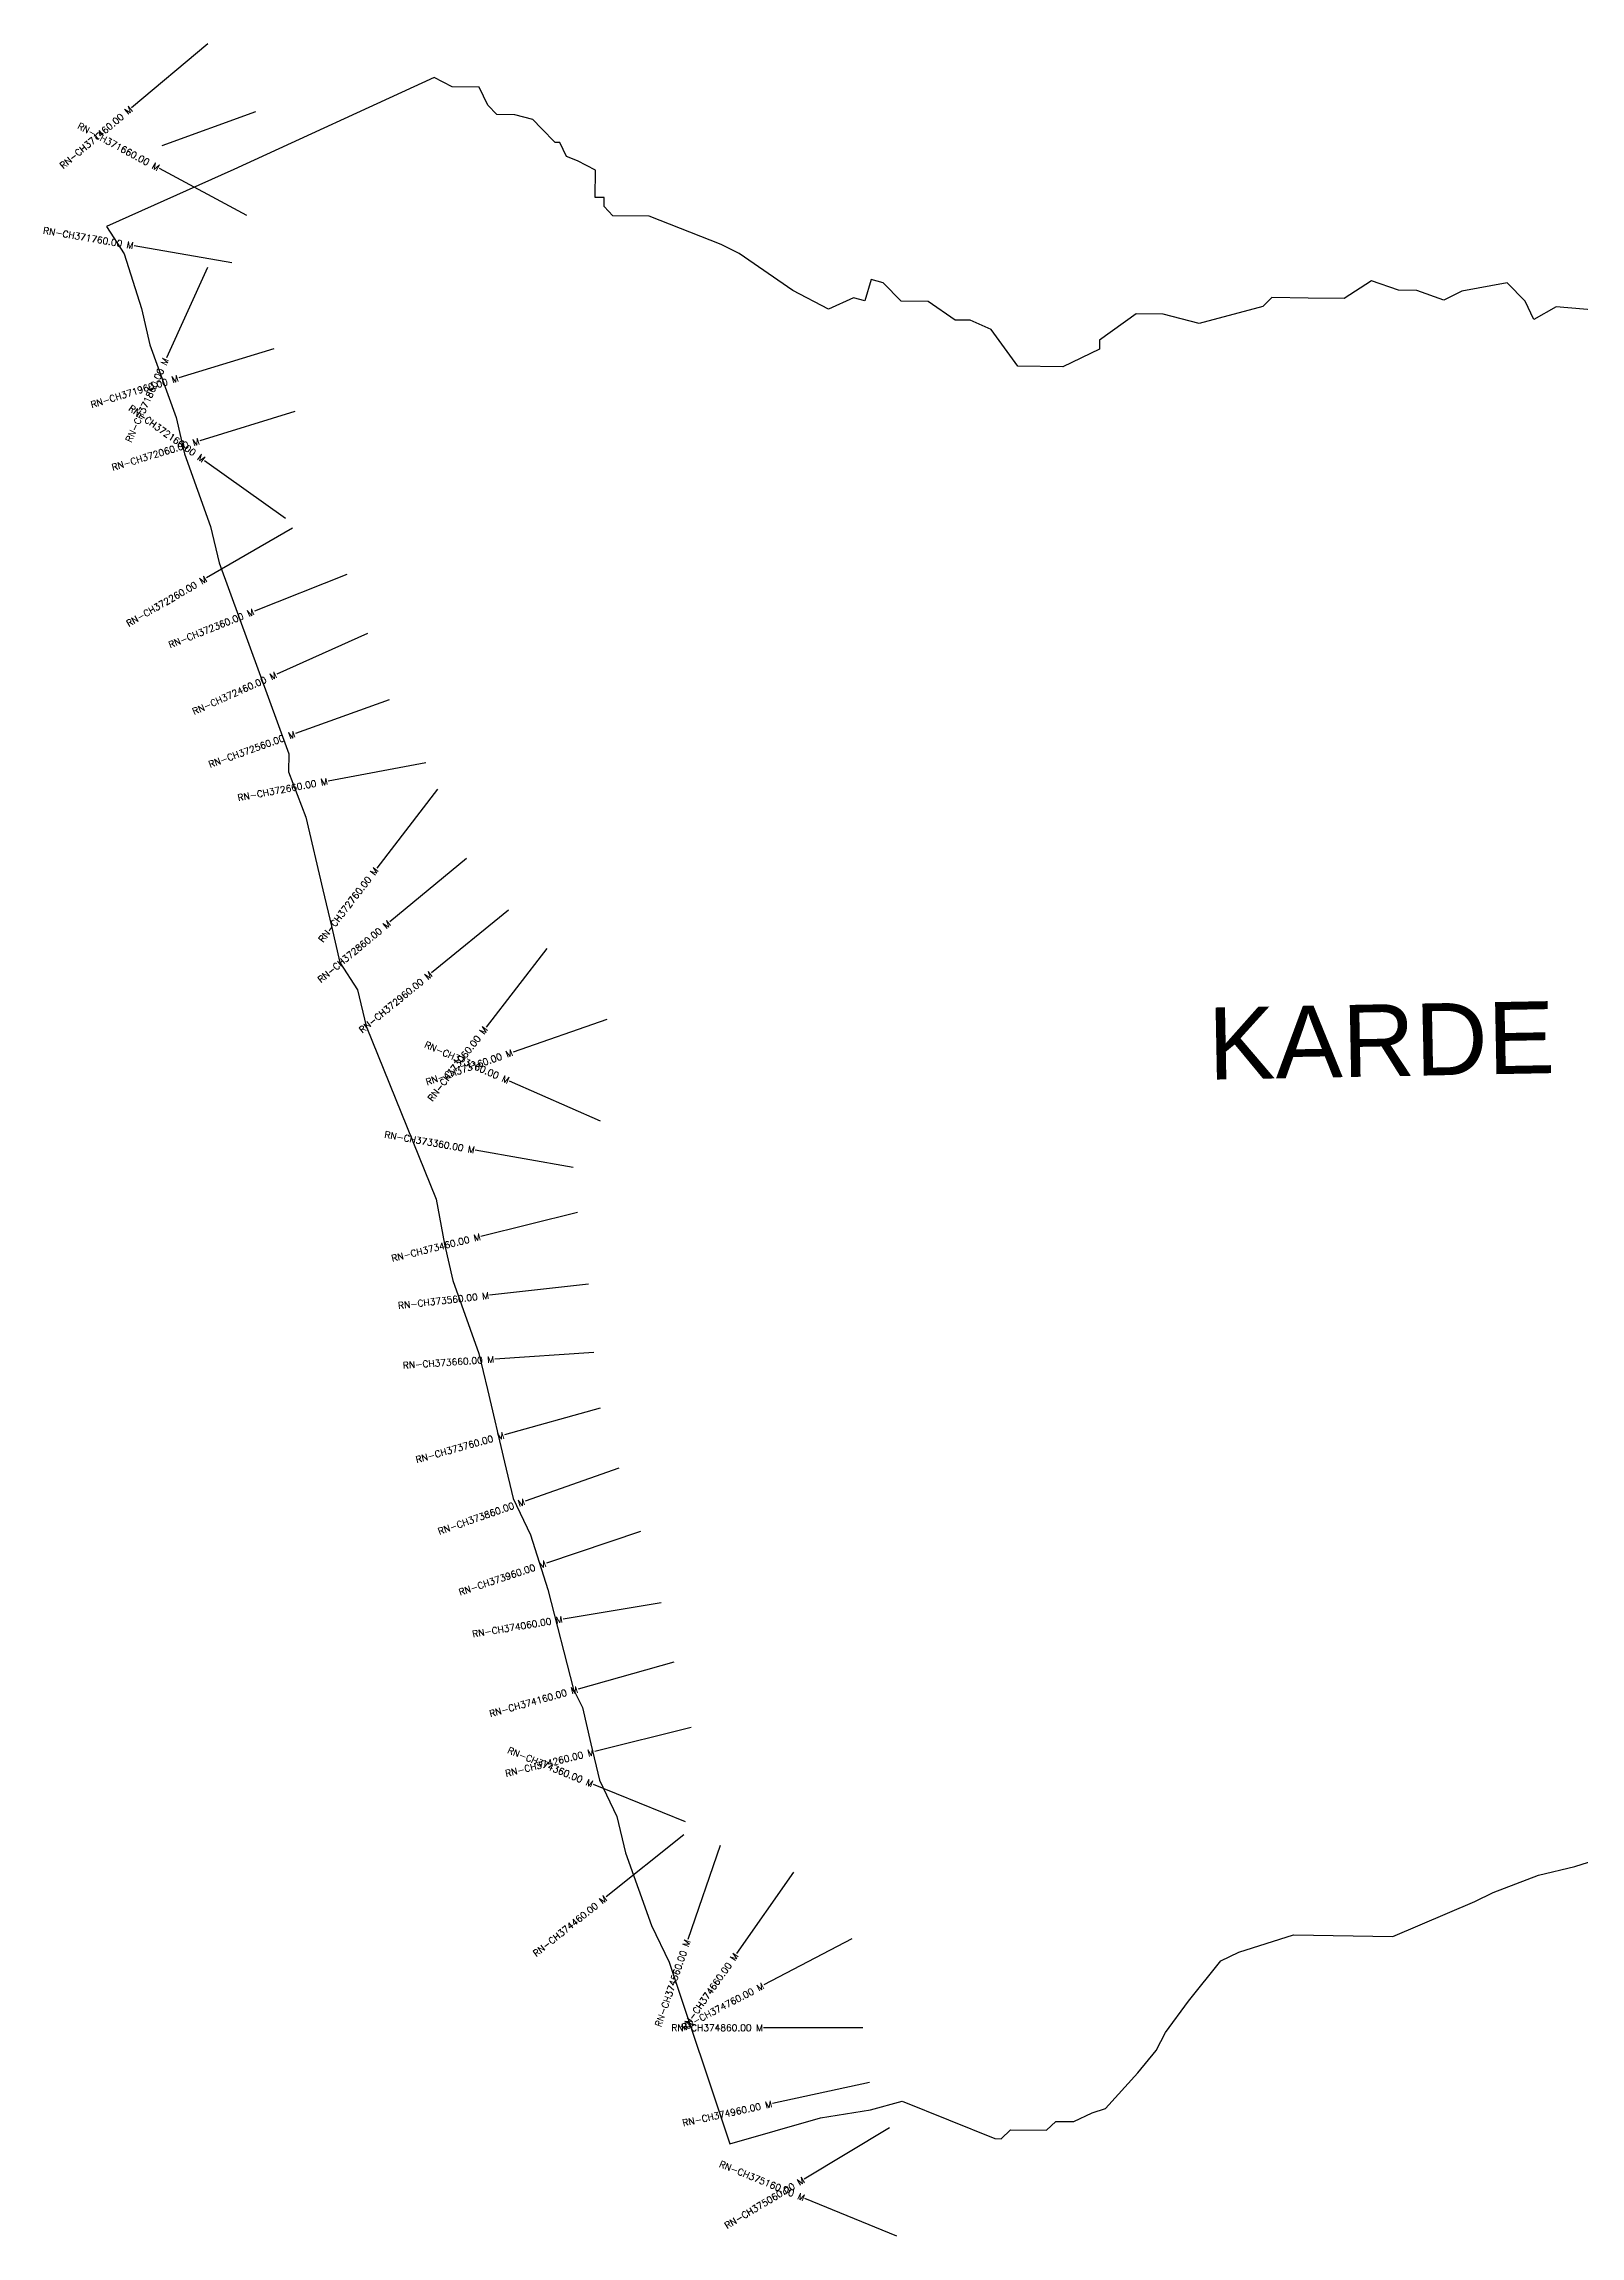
# Model space of a CAD drawing. Header units: metres. Extents: x 300332 to 304739, y 1962053 to 1965461.
# Drawn here: x 300332 to 302651, y 1962053 to 1965362 of the extents above; entities that cross this region are included whole.
import ezdxf
from ezdxf.enums import TextEntityAlignment as Align

# ---------------------------------------------------------------- set-up
doc = ezdxf.new("R2010")
doc.units = ezdxf.units.M
doc.header["$MEASUREMENT"] = 0
for name, color, linetype in [('CS', 134, 'Continuous'), ('CSMark', 6, 'Continuous'), ('VILLAGE BOUNDRY', 10, 'Continuous'), ('VILLAGE NAME', 250, 'Continuous')]:
    doc.layers.add(name, color=color, linetype=linetype)
doc.styles.get("Standard").update_dxf_attribs({"font": 'simplex.shx'})

msp = doc.modelspace()

# ---------------------------------------------------------------- linework, layer by layer
at = {"layer": 'CS'}
for p, q in [((300579.3, 1965361.8), (300464.4, 1965265.4)), ((300651.2, 1965259.1), (300510.2, 1965208.1)), ((300638.5, 1965102.6), (300506.3, 1965173.4)), ((300615.8, 1965031.4), (300468, 1965056.9)), ((300579, 1965024.2), (300516.8, 1964887.7)), ((300679.1, 1964901.4), (300535.7, 1964857.5)), ((300710.9, 1964806.7), (300567.5, 1964762.7)), ((300696.6, 1964645.4), (300574.6, 1964732.6)), ((300707.3, 1964630.8), (300577.6, 1964555.5)), ((300789.1, 1964561), (300649.7, 1964505.5)), ((300820.6, 1964471.8), (300683.8, 1964410.3)), ((300853, 1964371.5), (300711.9, 1964320.6)), ((300908.6, 1964276.5), (300761.1, 1964249)), ((300926, 1964236.5), (300834.5, 1964117.7)), ((300969.8, 1964132), (300854.3, 1964036.3)), ((301033.5, 1964054.3), (300917.3, 1963959.4)), ((301091.1, 1963996.2), (300999.4, 1963877.5)), ((301181.8, 1963889.2), (301040.2, 1963839.9)), ((301172.1, 1963735.8), (301034.7, 1963796.1)), ((301131, 1963665.9), (300983.2, 1963691.7)), ((301137.3, 1963597.8), (300991.8, 1963561.7)), ((301153.9, 1963489.4), (301004.8, 1963472.7)), ((301162.3, 1963386.4), (301012.6, 1963376.3)), ((301171.7, 1963302.6), (301027.3, 1963261.9)), ((301200, 1963211.7), (301058.5, 1963161.9)), ((301232.7, 1963116.1), (301090.5, 1963068.3)), ((301263.8, 1963008.7), (301115.9, 1962984)), ((301282.9, 1962919), (301138.5, 1962878.4)), ((301309.1, 1962820.1), (301163.5, 1962784)), ((301300.5, 1962677.7), (301161.6, 1962734.3)), ((301298, 1962658.1), (301180.8, 1962564.5)), ((301352.7, 1962642.4), (301304, 1962500.5)), ((301463.7, 1962601.8), (301377.5, 1962479.1)), ((301551.8, 1962501.4), (301419, 1962431.7)), ((301568.4, 1962367.2), (301418.4, 1962367.2)), ((301578.5, 1962284.5), (301431.9, 1962252.7)), ((301608.5, 1962216), (301479.9, 1962138.8)), ((301619.7, 1962052.5), (301480.9, 1962109.5))]:
    msp.add_line(p, q, dxfattribs=at)
at = {"layer": 'VILLAGE BOUNDRY'}
msp.add_lwpolyline([(302697.6, 1964957.8), (302614.9, 1964964.6), (302581.4, 1964945.9), (302568.1, 1964973.3), (302541.2, 1965001), (302472.8, 1964988.4), (302445.2, 1964975.1), (302404.5, 1964989.4), (302377.2, 1964989.8), (302336.4, 1965004), (302295.1, 1964977.3), (302240.5, 1964978.1), (302185.9, 1964978.8), (302172.1, 1964965.4), (302076.1, 1964939.5), (302021.7, 1964953.9), (301980.8, 1964954.5), (301925.6, 1964914.3), (301925.4, 1964900.7), (301870.4, 1964874.2), (301802.1, 1964875.2), (301762, 1964930.4), (301730.1, 1964944.5), (301707.6, 1964944.8), (301667, 1964972.7), (301626.1, 1964973.3), (301599.2, 1965001), (301581.1, 1965006.2), (301571.5, 1964974.1), (301554.4, 1964978.5), (301516.7, 1964961.2), (301462.5, 1964989.3), (301381.4, 1965045.1), (301354.3, 1965059.1), (301245.7, 1965101.6), (301191, 1965102.4), (301177.6, 1965116.3), (301177.8, 1965129.9), (301164.2, 1965130.1), (301164.8, 1965171.1), (301137.6, 1965185.1), (301120.7, 1965191.6), (301110.7, 1965212.8), (301103.9, 1965212.9), (301083.4, 1965234), (301070.3, 1965247.5), (301043.1, 1965254.7), (301015.8, 1965255.1), (301002.3, 1965269), (300989.1, 1965296.5), (300948.1, 1965297.1), (300921, 1965311.1), (300618.7, 1965172.1), (300426.3, 1965086.2), (300453, 1965044.8), (300479.1, 1964962.5), (300492, 1964907.7), (300531.4, 1964797.9), (300544.2, 1964743.1), (300583.6, 1964633.3), (300596.5, 1964578.6), (300701.5, 1964290.3), (300701.1, 1964263), (300727.4, 1964194.4), (300753.1, 1964084.8), (300766, 1964030), (300778.9, 1963975.2), (300805.6, 1963933.9), (300818.5, 1963879.1), (300923.9, 1963618.1), (300936.6, 1963549.7), (300949.4, 1963494.9), (300988.8, 1963385.1), (301001.7, 1963330.3), (301027.4, 1963220.8), (301040.2, 1963165.9), (301066.8, 1963111), (301092.9, 1963028.6), (301131.7, 1962877.9), (301144.9, 1962850.4), (301157.8, 1962795.6), (301170.7, 1962740.8), (301197.1, 1962685.8), (301210, 1962631.1), (301249.4, 1962521.3), (301275.9, 1962466.3), (301367.5, 1962191.9), (301504.6, 1962230.9), (301579.9, 1962243.4), (301627.8, 1962256.4), (301767.5, 1962199.8), (301777.2, 1962199.6), (301791.1, 1962213.1), (301845.6, 1962212.3), (301859.5, 1962225.7), (301886.8, 1962225.4), (301914.3, 1962238.6), (301934.9, 1962245.1), (301983.4, 1962299), (302011.2, 1962332.8), (302025.3, 1962359.9), (302060.1, 1962407.2), (302108.7, 1962467.9), (302136.2, 1962481.2), (302218.5, 1962507.3), (302368.7, 1962505.1), (302492.3, 1962557.9), (302519.8, 1962571.2), (302588.4, 1962597.5), (302643.2, 1962610.4), (302684.4, 1962623.4)], dxfattribs=at)

# ---------------------------------------------------------------- texts
at = {"layer": 'CSMark'}
for s, rotation, p in [('RN-CH371460.00 M', 39.9745, (300463.6, 1965264.8)), ('RN-CH371660.00 M', 331.8142, (300505.4, 1965173.9)), ('RN-CH371760.00 M', 350.2108, (300467, 1965057)), ('RN-CH371860.00 M', 65.5079, (300516.4, 1964886.8)), ('RN-CH371960.00 M', 17.0443, (300534.8, 1964857.2)), ('RN-CH372160.00 M', 324.4445, (300573.8, 1964733.2)), ('RN-CH372060.00 M', 17.0432, (300566.5, 1964762.4)), ('RN-CH372260.00 M', 30.1558, (300576.8, 1964555)), ('RN-CH372360.00 M', 21.7096, (300648.8, 1964505.1)), ('RN-CH372460.00 M', 24.2011, (300682.8, 1964409.9)), ('RN-CH372560.00 M', 19.8093, (300710.9, 1964320.3)), ('RN-CH372660.00 M', 10.5465, (300760.1, 1964248.8)), ('RN-CH372760.00 M', 52.3908, (300833.8, 1964116.9)), ('RN-CH372860.00 M', 39.6282, (300853.5, 1964035.7)), ('RN-CH372960.00 M', 39.2072, (300916.5, 1963958.8)), ('RN-CH373260.00 M', 336.3182, (301033.8, 1963796.5)), ('RN-CH373060.00 M', 52.3124, (300998.8, 1963876.7)), ('RN-CH373160.00 M', 19.1893, (301039.2, 1963839.5)), ('RN-CH373360.00 M', 350.0829, (300982.2, 1963691.9)), ('RN-CH373460.00 M', 13.9507, (300990.8, 1963561.4)), ('RN-CH373560.00 M', 6.4077, (301003.8, 1963472.5)), ('RN-CH373660.00 M', 3.8748, (301011.6, 1963376.2)), ('RN-CH373760.00 M', 15.7341, (301026.4, 1963261.6)), ('RN-CH373860.00 M', 19.3969, (301057.6, 1963161.6)), ('RN-CH373960.00 M', 18.5666, (301089.6, 1963068)), ('RN-CH374060.00 M', 9.4885, (301114.9, 1962983.9)), ('RN-CH374160.00 M', 15.6984, (301137.6, 1962878.1)), ('RN-CH374260.00 M', 13.9185, (301162.6, 1962783.7)), ('RN-CH374360.00 M', 337.8223, (301160.6, 1962734.7)), ('RN-CH374460.00 M', 38.6271, (301180, 1962563.8)), ('RN-CH374560.00 M', 71.0419, (301303.7, 1962499.6)), ('RN-CH374660.00 M', 54.9038, (301376.9, 1962478.3)), ('RN-CH374760.00 M', 27.6868, (301418.1, 1962431.2)), ('RN-CH374860.00 M', 0.0201, (301417.4, 1962367.2)), ('RN-CH374960.00 M', 12.2383, (301431, 1962252.4)), ('RN-CH375160.00 M', 337.6948, (301480, 1962109.8)), ('RN-CH375060.00 M', 30.9796, (301479.1, 1962138.3))]:
    msp.add_text(s, height=10, rotation=rotation, dxfattribs=at).set_placement(p, align=Align.MIDDLE_RIGHT)
at = {"layer": 'VILLAGE NAME', "insert": (302088.4, 1963906.9), "char_height": 108.748, "attachment_point": 1, "rotation": 1.1028}
msp.add_mtext_dynamic_manual_height_columns('{\\fArial|b0|i0|c0|p34;KARDE}', width=1571.314, gutter_width=543.7, heights=[0], dxfattribs=at)

doc.saveas('drawing.dxf')
